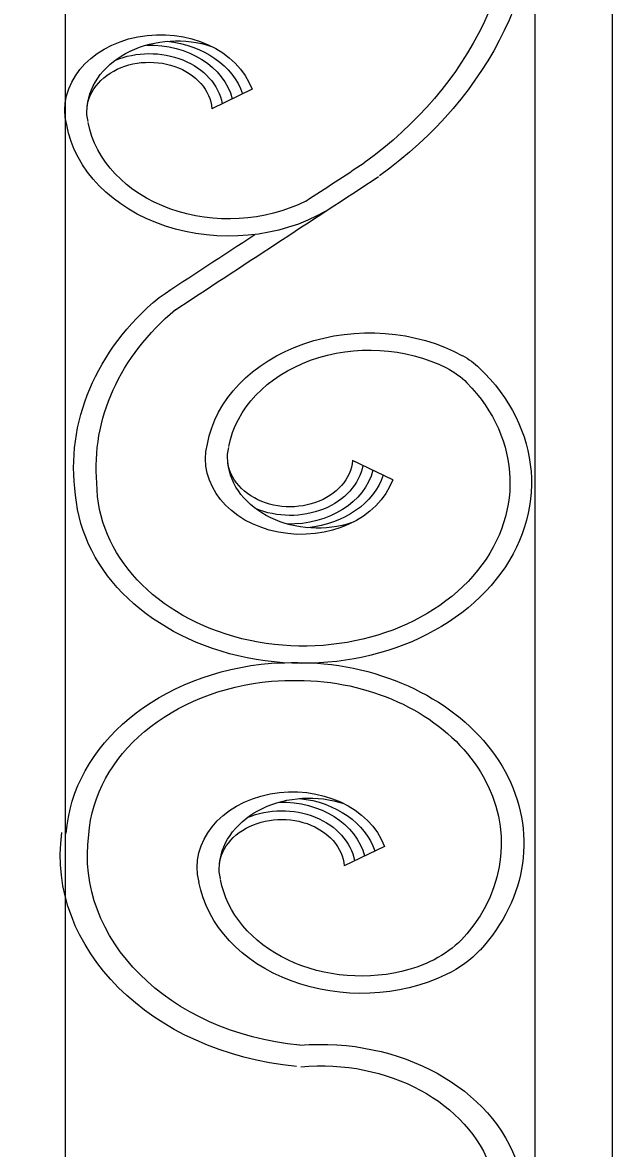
# Model space of a CAD drawing. Header units: inches. Extents: x 16.4 to 39.1, y 11.1 to 26.9.
# Drawn here: x 20.468 to 20.73, y 20.491 to 20.992 of the extents above; entities that cross this region are included whole.
import ezdxf

# ---------------------------------------------------------------- set-up
doc = ezdxf.new("R2010")
doc.units = ezdxf.units.IN
doc.header["$MEASUREMENT"] = 0
doc.styles.get("Standard").update_dxf_attribs({"font": 'arial.ttf'})
doc.dimstyles.get("Standard").update_dxf_attribs({"dimtxt": 0.1, "dimasz": 0.18, "dimexe": 0.18, "dimexo": 0.0625, "dimgap": 0.09, "dimtad": 0, "dimtoh": 1, "dimdec": 4, "dimzin": 0, "dimdsep": 46, "dimtxsty": 'Standard', "dimblk": 'OBLIQUE', "dimcen": 0.09, "dimadec": 0, "dimazin": 0, "dimtfac": 1, "dimtdec": 4, "dimtofl": 0, "dimtmove": 0, "dimatfit": 3, "dimldrblk": 'OBLIQUE', "dimfxl": 1, "dimtolj": 1, "dimtzin": 0, "dimarcsym": 0})

# ---------------------------------------------------------------- blocks, each defined once
blk = doc.blocks.new('_Oblique')
at = {"color": 0, "linetype": 'ByBlock', "lineweight": -2}
blk.add_line((-0.5, -0.5), (0.5, 0.5), dxfattribs=at)
blk = doc.blocks.new('*D2')
at = {"color": 0, "lineweight": -2, "transparency": 16777216}
for p, q in [((20.66772, 21.5986), (18.04662, 21.5986)), ((18.22662, 21.5986), (18.22662, 20.89517)), ((18.22662, 19.59468), (18.22662, 20.29812)), ((20.66772, 19.59468), (18.04662, 19.59468))]:
    blk.add_line(p, q, dxfattribs=at)
at = {"layer": 'Defpoints', "color": 0, "lineweight": 9, "transparency": 16777216}
for p in [(18.22662, 21.5986), (20.73022, 21.5986), (20.73022, 19.59468)]:
    blk.add_point(p, dxfattribs=at)
at = {"color": 0, "lineweight": -2, "transparency": 16777216, "xscale": 0.18, "yscale": 0.18, "zscale": 0.18}
for p, rotation in [((18.22662, 21.5986), 90), ((18.22662, 19.59468), 270)]:
    blk.add_blockref('_Oblique', p, dxfattribs=dict(at, rotation=rotation))
at = {"color": 0, "lineweight": 9, "transparency": 16777216, "insert": (18.22662, 20.59664), "char_height": 0.1, "attachment_point": 5, "rotation": 90}
blk.add_mtext('\\A1;2.0039', dxfattribs=at)

msp = doc.modelspace()

# ---------------------------------------------------------------- linework, layer by layer
at = {"lineweight": 9}
for p, q in [((20.73022, 19.59468), (20.73022, 21.5986)), ((20.73022, 19.59468), (20.73022, 21.5986)), ((20.69568, 21.58187), (20.69568, 20.55596)), ((20.48654, 21.40667), (20.48654, 20.55596)), ((20.56977, 20.96224), (20.55188, 20.95355)), ((20.6324, 20.7883), (20.6145, 20.79699)), ((20.62869, 20.62514), (20.61079, 20.61645)), ((20.48654, 20.55596), (20.48654, 20.18359)), ((20.69568, 20.55596), (20.69568, 20.01809))]:
    msp.add_line(p, q, dxfattribs=at)
at = {"lineweight": 9, "extrusion": (0, 0, -1)}
for centre, major_axis, start_param, end_param in [((20.48075, 21.04914), (-0.20542, 0), 3.041304, 3.969191), ((20.48075, 21.04914), (0.21545, 0), -0.099181, 0.827599), ((20.52894, 20.95288), (0.04251, 0), 2.945419, 6.001244), ((20.53627, 20.95208), (0.04001, 0), 3.222533, 5.109299), ((20.52407, 20.95218), (-0.03271, 0), 1.082368, 3.002244), ((20.52407, 20.95218), (-0.03757, 0), 1.537028, 2.946547), ((20.52673, 20.95205), (0.04015, 0), -1.440537, -0.258804), ((20.52407, 20.95218), (0.02786, 0), 2.942465, 6.221198), ((20.5595, 20.95456), (-0.07301, 0), 4.080634, 6.140062), ((20.5595, 20.95456), (-0.0633, 0), 4.141052, 6.140062), ((63.07688, -19.70342), (-66.62819, 0), 0.879398, 0.879904), ((63.07688, -19.70342), (-66.61815, 0), 0.878123, 0.879904), ((63.07688, -19.70342), (66.62819, 0), 4.019716, 4.020547), ((20.62978, 20.79383), (-0.13945, 0), -0.111455, 0.756235), ((20.62978, 20.79383), (-0.13945, 0), -0.111455, 0.756235), ((20.62978, 20.79383), (-0.12941, 0), -0.0686, 0.756235), ((20.62213, 20.79597), (-0.07301, 0), 0.143123, 2.172851), ((20.62213, 20.79597), (0.0633, 0), 3.284716, 5.283454), ((20.64296, 20.81997), (0.03622, 0), -0.968741, -0.690765), ((20.59257, 20.787), (-0.1016, 0), 2.450828, 6.215399), ((20.63676, 20.814), (-0.03622, 0), 2.141861, 2.484421), ((20.59263, 20.78706), (-0.09196, 0), 2.484421, 6.279803), ((20.59156, 20.79766), (0.04251, 0), 0.281942, 3.337766), ((20.58669, 20.79835), (-0.02786, 0), 3.20358, 6.482313), ((20.59889, 20.79846), (0.04001, 0), 1.173886, 3.060652), ((20.58669, 20.79835), (-0.03271, 0), 3.280941, 5.200817), ((20.58669, 20.79835), (0.03757, 0), 0.195046, 1.604564), ((20.58935, 20.79848), (0.04015, 0), 0.258804, 1.440537), ((20.58886, 20.62643), (-0.10193, 0), 0.054484, 1.468682), ((20.58836, 20.59509), (-0.14136, 0), 1.500726, 1.665768), ((20.58886, 20.62643), (-0.10193, 0), 1.697812, 3.770406), ((20.58886, 20.62643), (0.09189, 0), 3.19367, 4.599078), ((20.58834, 20.59688), (0.12903, 0), 4.635796, 4.816645), ((20.58886, 20.62643), (0.09189, 0), -1.429822, 0.58636), ((20.58785, 20.61578), (-0.04251, 0), -0.196174, 2.859651), ((20.59518, 20.61498), (0.04001, 0), 3.222533, 5.109299), ((20.58298, 20.61508), (0.03757, 0), 4.678621, 6.08814), ((20.58564, 20.61495), (-0.04015, 0), 1.701055, 2.882789), ((20.58298, 20.61508), (-0.02786, 0), -0.199128, 3.079605), ((20.58298, 20.61508), (0.03271, 0), 4.223961, 6.143837), ((20.60404, 20.62107), (-0.11964, 0), -1.449335, 0.107666), ((20.60404, 20.62107), (-0.10757, 0), -1.449335, 0.107666), ((20.61841, 20.61746), (0.07301, 0), 1.026, 2.998469), ((20.61841, 20.61746), (0.0633, 0), 1.228931, 2.998469), ((20.62228, 20.60886), (0.05176, 0), 0.58636, 1.228931), ((20.62942, 20.60309), (0.05176, 0), 0.628813, 1.026), ((20.60038, 20.4653), (-0.09056, 0), 1.467034, 4.316061), ((20.60035, 20.46529), (0.07853, 0), 4.598974, 7.446827)]:
    msp.add_ellipse(centre, major_axis=major_axis, ratio=0.79131, start_param=start_param, end_param=end_param, dxfattribs=at)

# ---------------------------------------------------------------- dimensions: what is measured, and where the dimension line sits
at = {"color": 41, "lineweight": 9, "true_color": 0xf4ee51}
dim = msp.add_linear_dim(base=(18.22662, 21.5986), p1=(20.73022, 19.59468), p2=(20.73022, 21.5986), angle=90, dimstyle='Standard', dxfattribs=at)
dim.commit()
dim.dimension.update_dxf_attribs({"geometry": '*D2', "text_midpoint": (18.22662, 20.59664)})

doc.saveas('drawing.dxf')
